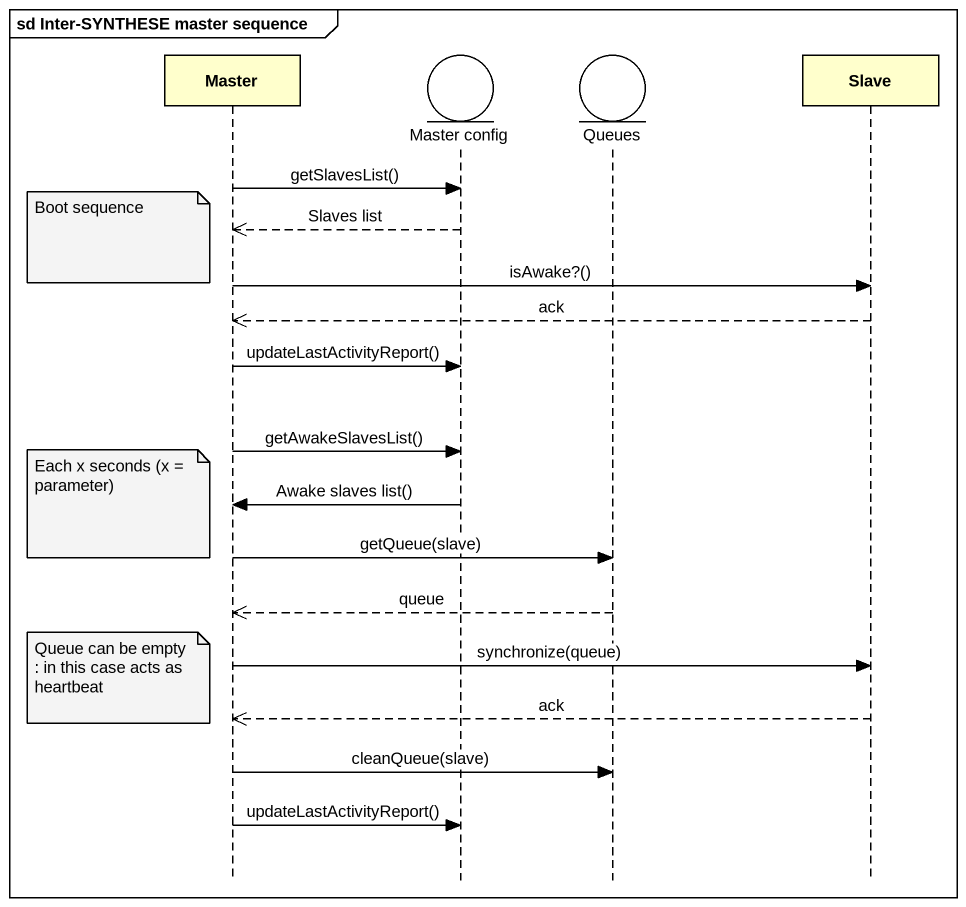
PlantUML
@startuml
mainframe sd Inter-SYNTHESE master sequence
hide footbox
participant Master
entity "Master config" as Master_config
entity Queues
participant Slave

Master -> Master_config : getSlavesList()
Master_config -->> Master : Slaves list
note left of Master : Boot sequence
Master -> Slave : isAwake?()
Slave -->> Master : ack
Master -> Master_config : updateLastActivityReport()
Master -> Master_config : getAwakeSlavesList()
note left of Master : Each x seconds (x = parameter)
Master_config -> Master : Awake slaves list()
Master -> Queues : getQueue(slave)
Queues -->> Master : queue
Master -> Slave : synchronize(queue)
note left of Master : Queue can be empty : in this case acts as heartbeat
Slave -->> Master : ack
Master -> Queues : cleanQueue(slave)
Master -> Master_config : updateLastActivityReport()
@enduml
